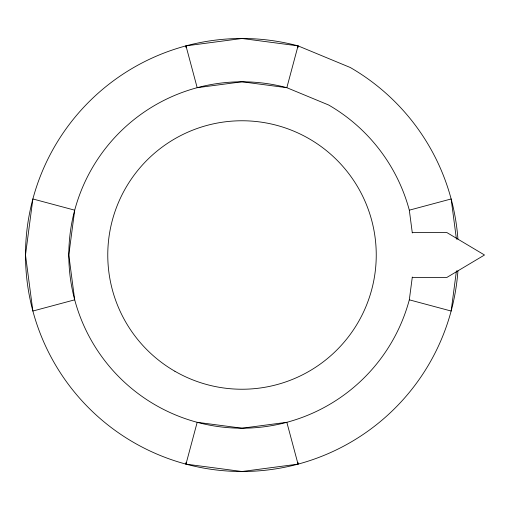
<?xml version="1.0" encoding="UTF-8"?>
<svg xmlns="http://www.w3.org/2000/svg" width="510" height="510" viewBox="0 0 510 510"><rect width="100%" height="100%" fill="white"/><g stroke="black" fill="none" stroke-linecap="round" stroke-linejoin="round"><path stroke-width="0.76" d="M298.044 462.538L298.044 464.132L242.008 471.508L185.971 464.132L197.179 422.305A173.209 173.209 0 0 0 409.313 299.829L412.316 277.019M456.444 270.784L451.14 311.036L409.313 299.829M457.935 239.107A216.508 216.508 0 0 0 350.262 67.498L298.044 45.868L286.837 87.694A173.209 173.209 0 0 0 74.702 210.171L32.876 198.964L25.5 255L32.876 311.036L74.702 299.829L68.799 255L74.702 210.171A173.209 173.209 0 0 0 197.179 422.305L242.008 428.209L286.837 422.305L298.044 464.132M298.044 47.462L298.044 45.868L242.008 38.492L185.971 45.868L197.179 87.694L242.008 81.791L286.837 87.694L328.612 104.996A173.209 173.209 0 0 1 409.313 210.171L451.14 198.964L456.444 239.215M412.265 232.585L446.907 232.585L484.5 255L446.907 277.414L412.265 277.414M409.313 210.171L412.316 232.981M185.971 45.868L185.971 47.462M185.971 462.538L185.971 464.132M457.935 270.893A216.508 216.508 0 0 1 212.6 469.5A216.508 216.508 0 0 1 29.771 212.192A216.508 216.508 0 0 1 298.044 45.868M174.892 371.255A134.238 134.238 0 0 0 376.246 255A134.238 134.238 0 0 0 174.892 138.745A134.238 134.238 0 0 0 174.892 371.255"/></g></svg>
